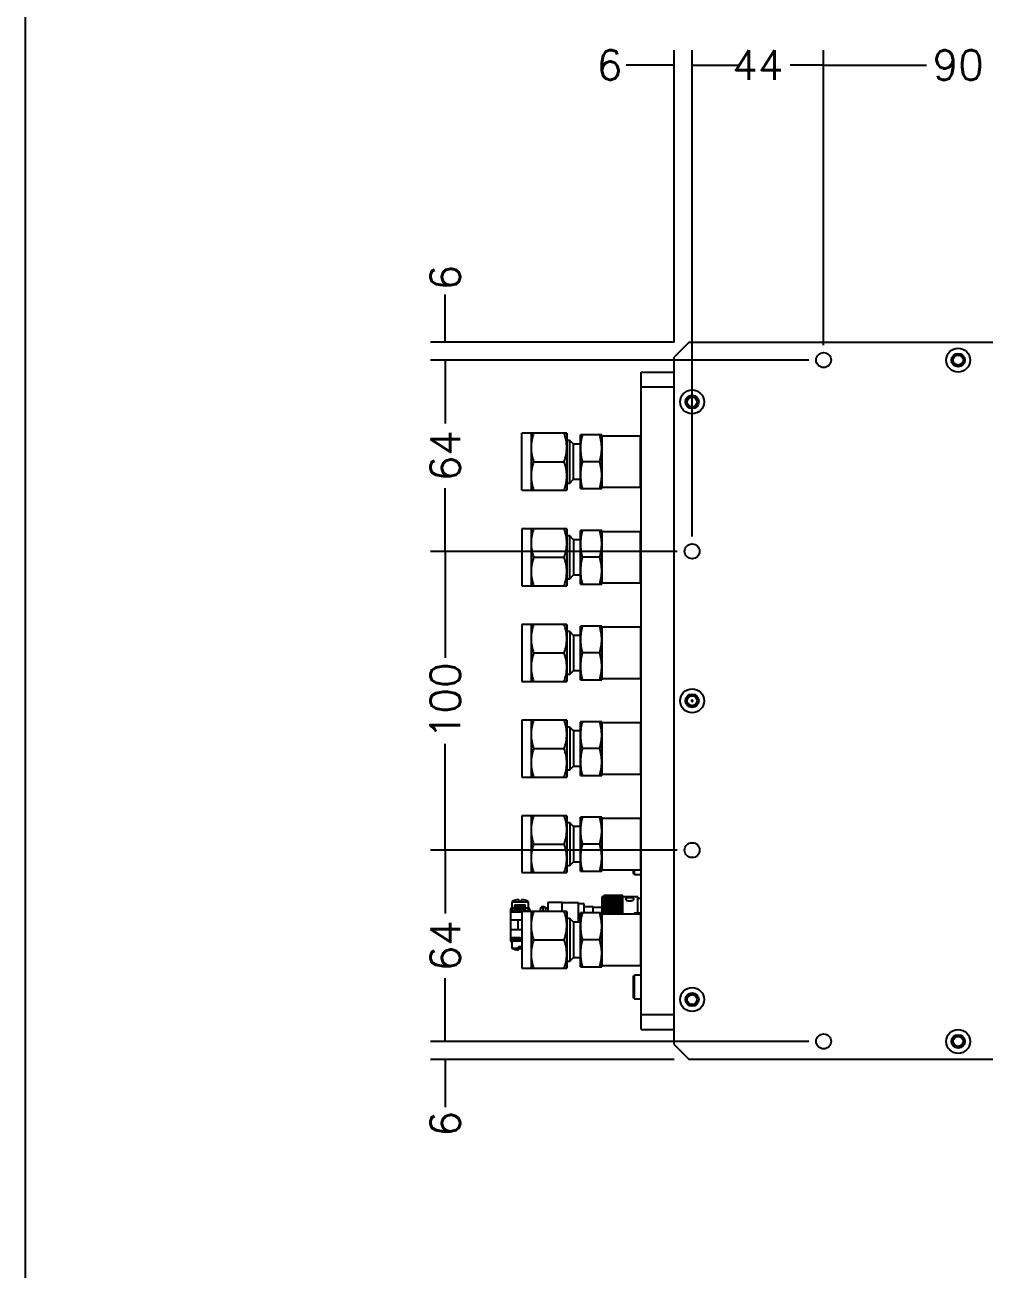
# Model space of a CAD drawing. Header units: millimetres. Extents: x -4251 to 2609, y -1673 to 4048.
# Drawn here: x -4232 to -3911, y 2567.7 to 2987 of the extents above; entities that cross this region are included whole.
import ezdxf

# ---------------------------------------------------------------- set-up
doc = ezdxf.new("R2010")
doc.units = ezdxf.units.MM
for name, color, linetype in [('16060-01-A', 7, 'Continuous'), ('Default', 7, 'Continuous'), ('NW25-BC', 7, 'Continuous'), ('SS-10M0-1-6W', 7, 'Continuous'), ('TP1904-POOM-5300', 7, 'Continuous')]:
    doc.layers.add(name, color=color, linetype=linetype)
doc.styles.add('SEACAD_romans_shx', font='SIMPLEX.SHX')

# ---------------------------------------------------------------- blocks, each defined once
blk = doc.blocks.new('_SE_FILLED')
at = {"color": 0}
blk.add_line((0, 0), (-1, 0), dxfattribs=at)
blk.add_solid([(0, 0), (-1, -0.1665), (-1, 0.1665), (0, 0)], dxfattribs=at)

msp = doc.modelspace()

# ---------------------------------------------------------------- linework, layer by layer
msp.add_line((-4232.0177, 3985.6339, 0), (-4232.0177, 2567.72, 0))
at = {"layer": '16060-01-A', "color": 7, "linetype": 'Continuous'}
for p, q in [((-4069.1758, 2693.6224, 0), (-4063.6386, 2693.6224, 0)), ((-4069.1758, 2693.6224, 0), (-4069.1758, 2691.462, 0)), ((-4064.6927, 2692.4794, 0), (-4068.3122, 2692.4794, 0)), ((-4068.3122, 2692.4794, 0), (-4068.3122, 2692.3681, 0)), ((-4068.3122, 2692.3694, 0), (-4068.1852, 2692.2961, 0)), ((-4068.1852, 2692.2961, 0), (-4068.3122, 2692.2228, 0)), ((-4068.3122, 2692.2241, 0), (-4068.3122, 2692.0015, 0)), ((-4068.3122, 2692.0028, 0), (-4068.1852, 2691.9295, 0)), ((-4068.1852, 2691.9295, 0), (-4068.3122, 2691.8562, 0)), ((-4068.3122, 2691.8575, 0), (-4068.3122, 2691.6349, 0)), ((-4065.0102, 2692.2961, 0), (-4068.1852, 2692.2961, 0)), ((-4068.1852, 2691.9295, 0), (-4065.0102, 2691.9295, 0)), ((-4066.9787, 2694.3542, 0), (-4066.9787, 2693.7437, 0)), ((-4064.6927, 2692.1128, 0), (-4066.7967, 2692.1128, 0)), ((-4065.8357, 2693.7437, 0), (-4065.8357, 2694.3542, 0)), ((-4065.0102, 2692.2961, 0), (-4064.6927, 2692.4794, 0)), ((-4064.6927, 2692.1128, 0), (-4065.0102, 2692.2961, 0)), ((-4065.0102, 2691.9295, 0), (-4064.6927, 2692.1128, 0)), ((-4064.6927, 2691.7462, 0), (-4065.0102, 2691.9295, 0)), ((-4063.6386, 2691.462, 0), (-4063.6386, 2693.6224, 0)), ((-4058.8507, 2691.9333, 0), (-4058.8507, 2690.4004, 0)), ((-4058.765, 2691.9333, 0), (-4058.8507, 2691.9333, 0)), ((-4058.765, 2690.4004, 0), (-4058.765, 2691.9333, 0)), ((-4057.1997, 2693.3303, 0), (-4057.1997, 2690.4004, 0)), ((-4052.3737, 2693.3303, 0), (-4057.1997, 2693.3303, 0)), ((-4052.3737, 2690.4004, 0), (-4052.3737, 2693.3303, 0)), ((-4046.9127, 2693.2033, 0), (-4052.3737, 2693.2033, 0)), ((-4046.9127, 2686.7593, 0), (-4046.9127, 2693.2033, 0)), ((-4045.0077, 2692.9493, 0), (-4046.9127, 2692.9493, 0)), ((-4045.0077, 2689.8754, 0), (-4045.0077, 2692.9493, 0)), ((-4041.9597, 2691.9079, 0), (-4045.0077, 2691.9079, 0)), ((-4041.9597, 2689.8754, 0), (-4041.9597, 2691.9079, 0)), ((-4039.1657, 2695.2988, 0), (-4039.1657, 2689.898, 0)), ((-4038.4037, 2695.2988, 0), (-4039.1657, 2695.2988, 0)), ((-4038.4037, 2695.6978, 0), (-4038.4037, 2695.707, 0)), ((-4032.0537, 2695.707, 0), (-4038.4037, 2695.707, 0)), ((-4038.4037, 2695.6784, 0), (-4038.4037, 2695.6973, 0)), ((-4038.4037, 2695.6973, 0), (-4032.0537, 2695.6973, 0)), ((-4038.4037, 2695.6493, 0), (-4038.4037, 2695.6779, 0)), ((-4038.4037, 2695.6779, 0), (-4032.0537, 2695.6779, 0)), ((-4038.4037, 2695.6106, 0), (-4038.4037, 2695.6488, 0)), ((-4038.4037, 2695.6488, 0), (-4032.0537, 2695.6488, 0)), ((-4038.4037, 2695.5623, 0), (-4038.4037, 2695.6101, 0)), ((-4038.4037, 2695.6101, 0), (-4032.0537, 2695.6101, 0)), ((-4038.4037, 2695.5044, 0), (-4038.4037, 2695.5618, 0)), ((-4038.4037, 2695.5618, 0), (-4032.0537, 2695.5618, 0)), ((-4038.4037, 2695.437, 0), (-4038.4037, 2695.5039, 0)), ((-4038.4037, 2695.5039, 0), (-4032.0537, 2695.5039, 0)), ((-4038.4037, 2695.3602, 0), (-4038.4037, 2695.4365, 0)), ((-4038.4037, 2695.4365, 0), (-4032.0537, 2695.4365, 0)), ((-4038.4037, 2695.274, 0), (-4038.4037, 2695.3597, 0)), ((-4038.4037, 2695.3597, 0), (-4032.0537, 2695.3597, 0)), ((-4038.4037, 2695.1786, 0), (-4038.4037, 2695.2735, 0)), ((-4038.4037, 2695.2735, 0), (-4032.0537, 2695.2735, 0)), ((-4038.4037, 2695.074, 0), (-4038.4037, 2695.1781, 0)), ((-4038.4037, 2695.1781, 0), (-4032.0537, 2695.1781, 0)), ((-4038.4037, 2694.9602, 0), (-4038.4037, 2695.0735, 0)), ((-4038.4037, 2695.0735, 0), (-4032.0537, 2695.0735, 0)), ((-4038.4037, 2694.8376, 0), (-4038.4037, 2694.9597, 0)), ((-4038.4037, 2694.9597, 0), (-4032.0537, 2694.9597, 0)), ((-4038.4037, 2694.7061, 0), (-4038.4037, 2694.8371, 0)), ((-4038.4037, 2694.8371, 0), (-4032.0537, 2694.8371, 0)), ((-4038.4037, 2694.5658, 0), (-4038.4037, 2694.7056, 0)), ((-4038.4037, 2694.7056, 0), (-4032.0537, 2694.7056, 0)), ((-4038.4037, 2694.417, 0), (-4038.4037, 2694.5653, 0)), ((-4038.4037, 2694.5653, 0), (-4032.0537, 2694.5653, 0)), ((-4038.4037, 2694.2598, 0), (-4038.4037, 2694.4165, 0)), ((-4038.4037, 2694.4165, 0), (-4032.0537, 2694.4165, 0)), ((-4038.4037, 2694.0943, 0), (-4038.4037, 2694.2593, 0)), ((-4038.4037, 2694.2593, 0), (-4032.0537, 2694.2593, 0)), ((-4038.4037, 2693.9206, 0), (-4038.4037, 2694.0938, 0)), ((-4038.4037, 2694.0938, 0), (-4032.0537, 2694.0938, 0)), ((-4038.4037, 2693.7391, 0), (-4038.4037, 2693.9201, 0)), ((-4038.4037, 2693.9201, 0), (-4032.0537, 2693.9201, 0)), ((-4038.4037, 2693.5497, 0), (-4038.4037, 2693.7386, 0)), ((-4038.4037, 2693.7386, 0), (-4032.0537, 2693.7386, 0)), ((-4038.4037, 2693.3528, 0), (-4038.4037, 2693.5492, 0)), ((-4038.4037, 2693.5492, 0), (-4032.0537, 2693.5492, 0)), ((-4038.4037, 2689.4479, 0), (-4038.4037, 2693.3523, 0)), ((-4038.4037, 2693.3523, 0), (-4032.0537, 2693.3523, 0)), ((-4038.4037, 2693.153, 0), (-4032.0537, 2693.153, 0)), ((-4038.4037, 2693.1481, 0), (-4032.0537, 2693.1481, 0)), ((-4038.4037, 2692.9479, 0), (-4032.0537, 2692.9479, 0)), ((-4038.4037, 2692.9366, 0), (-4032.0537, 2692.9366, 0)), ((-4038.4037, 2692.7358, 0), (-4032.0537, 2692.7358, 0)), ((-4038.4037, 2692.7182, 0), (-4032.0537, 2692.7182, 0)), ((-4038.4037, 2692.5169, 0), (-4032.0537, 2692.5169, 0)), ((-4038.4037, 2692.493, 0), (-4032.0537, 2692.493, 0)), ((-4038.4037, 2692.2915, 0), (-4032.0537, 2692.2915, 0)), ((-4038.4037, 2692.2613, 0), (-4032.0537, 2692.2613, 0)), ((-4038.4037, 2692.0597, 0), (-4032.0537, 2692.0597, 0)), ((-4038.4037, 2692.0233, 0), (-4032.0537, 2692.0233, 0)), ((-4038.4037, 2691.8218, 0), (-4032.0537, 2691.8218, 0)), ((-4038.4037, 2691.7792, 0), (-4032.0537, 2691.7792, 0)), ((-4032.0537, 2695.6978, 0), (-4032.0537, 2695.707, 0)), ((-4032.0537, 2695.6784, 0), (-4032.0537, 2695.6973, 0)), ((-4032.0537, 2695.6493, 0), (-4032.0537, 2695.6779, 0)), ((-4032.0537, 2695.6106, 0), (-4032.0537, 2695.6488, 0)), ((-4032.0537, 2695.5623, 0), (-4032.0537, 2695.6101, 0)), ((-4032.0537, 2695.5044, 0), (-4032.0537, 2695.5618, 0)), ((-4032.0537, 2695.437, 0), (-4032.0537, 2695.5039, 0)), ((-4032.0537, 2695.3602, 0), (-4032.0537, 2695.4365, 0)), ((-4032.0537, 2695.274, 0), (-4032.0537, 2695.3597, 0)), ((-4032.0537, 2695.1786, 0), (-4032.0537, 2695.2735, 0)), ((-4027.1007, 2695.2353, 0), (-4032.0537, 2695.2353, 0)), ((-4032.0537, 2695.074, 0), (-4032.0537, 2695.1781, 0)), ((-4032.0537, 2694.9602, 0), (-4032.0537, 2695.0735, 0)), ((-4032.0537, 2694.8376, 0), (-4032.0537, 2694.9597, 0)), ((-4032.0537, 2694.7061, 0), (-4032.0537, 2694.8371, 0)), ((-4032.0537, 2694.5658, 0), (-4032.0537, 2694.7056, 0)), ((-4032.0537, 2694.417, 0), (-4032.0537, 2694.5653, 0)), ((-4032.0537, 2694.2598, 0), (-4032.0537, 2694.4165, 0)), ((-4032.0537, 2694.0943, 0), (-4032.0537, 2694.2593, 0)), ((-4032.0537, 2693.9206, 0), (-4032.0537, 2694.0938, 0)), ((-4032.0537, 2693.7391, 0), (-4032.0537, 2693.9201, 0)), ((-4032.0537, 2693.5497, 0), (-4032.0537, 2693.7386, 0)), ((-4032.0537, 2693.3528, 0), (-4032.0537, 2693.5492, 0)), ((-4032.0537, 2689.4479, 0), (-4032.0537, 2693.3523, 0)), ((-4027.1007, 2689.8378, 0), (-4027.1007, 2695.2353, 0)), ((-4025.9181, 2694.7273, 0), (-4027.1007, 2694.7273, 0)), ((-4069.6457, 2690.9554, 0), (-4069.6457, 2690.1934, 0)), ((-4069.6457, 2690.1934, 0), (-4065.8181, 2690.1934, 0)), ((-4069.6457, 2690.1934, 0), (-4069.6457, 2687.7104, 0)), ((-4069.1377, 2691.4634, 0), (-4069.1377, 2690.7014, 0)), ((-4068.3122, 2691.4634, 0), (-4069.1377, 2691.4634, 0)), ((-4069.1377, 2690.7014, 0), (-4063.6767, 2690.7014, 0)), ((-4068.3122, 2691.6362, 0), (-4068.1852, 2691.5629, 0)), ((-4068.1852, 2691.5629, 0), (-4068.3122, 2691.4896, 0)), ((-4068.3122, 2691.4909, 0), (-4068.3122, 2691.2682, 0)), ((-4068.3122, 2691.2696, 0), (-4068.1852, 2691.1963, 0)), ((-4068.1852, 2691.1963, 0), (-4068.3122, 2691.1229, 0)), ((-4068.3122, 2691.1243, 0), (-4068.3122, 2690.9016, 0)), ((-4068.3122, 2690.903, 0), (-4068.1852, 2690.8296, 0)), ((-4068.1852, 2690.8296, 0), (-4068.3122, 2690.7784, 0)), ((-4068.3122, 2690.7793, 0), (-4068.3122, 2690.7014, 0)), ((-4068.1852, 2691.5629, 0), (-4065.0102, 2691.5629, 0)), ((-4068.1852, 2691.1963, 0), (-4065.0102, 2691.1963, 0)), ((-4068.1852, 2690.8296, 0), (-4065.0102, 2690.8296, 0)), ((-4066.7967, 2691.7462, 0), (-4064.6927, 2691.7462, 0)), ((-4066.7967, 2691.3796, 0), (-4064.6927, 2691.3796, 0)), ((-4066.7967, 2691.013, 0), (-4064.6927, 2691.013, 0)), ((-4065.0102, 2691.5629, 0), (-4064.6927, 2691.7462, 0)), ((-4064.6927, 2691.3796, 0), (-4065.0102, 2691.5629, 0)), ((-4065.0102, 2691.1963, 0), (-4064.6927, 2691.3796, 0)), ((-4064.6927, 2691.013, 0), (-4065.0102, 2691.1963, 0)), ((-4065.0102, 2690.8296, 0), (-4064.6927, 2691.013, 0)), ((-4064.6927, 2690.7014, 0), (-4065.0102, 2690.8296, 0)), ((-4063.6767, 2691.4634, 0), (-4064.838, 2691.4634, 0)), ((-4063.6767, 2690.7014, 0), (-4063.6767, 2691.4634, 0)), ((-4063.1687, 2690.9554, 0), (-4063.1687, 2690.4004, 0)), ((-4059.7397, 2691.0443, 0), (-4059.7397, 2690.4004, 0)), ((-4057.9617, 2691.4253, 0), (-4057.9617, 2690.4004, 0)), ((-4057.1997, 2691.4253, 0), (-4057.9617, 2691.4253, 0)), ((-4039.1657, 2691.6793, 0), (-4041.9597, 2691.6793, 0)), ((-4038.4037, 2691.5781, 0), (-4032.0537, 2691.5781, 0)), ((-4038.4037, 2691.5293, 0), (-4032.0537, 2691.5293, 0)), ((-4038.4037, 2691.3288, 0), (-4032.0537, 2691.3288, 0)), ((-4038.4037, 2691.2739, 0), (-4032.0537, 2691.2739, 0)), ((-4038.4037, 2691.074, 0), (-4032.0537, 2691.074, 0)), ((-4038.4037, 2691.0131, 0), (-4032.0537, 2691.0131, 0)), ((-4038.4037, 2690.8141, 0), (-4032.0537, 2690.8141, 0)), ((-4038.4037, 2690.7472, 0), (-4032.0537, 2690.7472, 0)), ((-4038.4037, 2690.5494, 0), (-4032.0537, 2690.5494, 0)), ((-4038.4037, 2690.4765, 0), (-4032.0537, 2690.4765, 0)), ((-4038.4037, 2690.28, 0), (-4032.0537, 2690.28, 0)), ((-4038.4037, 2690.2013, 0), (-4032.0537, 2690.2013, 0)), ((-4038.4037, 2690.0063, 0), (-4032.0537, 2690.0063, 0)), ((-4038.4037, 2689.9218, 0), (-4032.0537, 2689.9218, 0)), ((-4038.4037, 2689.7286, 0), (-4032.0537, 2689.7286, 0)), ((-4038.4037, 2689.6383, 0), (-4032.0537, 2689.6383, 0)), ((-4069.6457, 2687.501, 0), (-4069.6457, 2687.5264, 0)), ((-4069.6457, 2687.5264, 0), (-4065.8181, 2687.5264, 0)), ((-4069.6457, 2687.501, 0), (-4069.6457, 2684.2498, 0)), ((-4069.6203, 2687.501, 0), (-4069.6457, 2687.501, 0)), ((-4069.6457, 2684.2244, 0), (-4069.6457, 2684.2498, 0)), ((-4069.6203, 2684.2498, 0), (-4069.6457, 2684.2498, 0)), ((-4069.6457, 2684.199, 0), (-4069.6457, 2681.5574, 0)), ((-4069.6457, 2684.199, 0), (-4069.6203, 2684.199, 0)), ((-4069.6203, 2687.5518, 0), (-4069.6203, 2687.5264, 0)), ((-4069.6203, 2687.5264, 0), (-4069.6203, 2687.501, 0)), ((-4069.6203, 2684.2498, 0), (-4069.6203, 2684.199, 0)), ((-4065.8181, 2684.2244, 0), (-4069.6203, 2684.2244, 0)), ((-4067.1264, 2684.2244, 0), (-4067.1264, 2687.5264, 0)), ((-4069.6457, 2681.5574, 0), (-4069.6457, 2680.7954, 0)), ((-4066.4072, 2681.5574, 0), (-4069.6457, 2681.5574, 0)), ((-4065.8181, 2680.4144, 0), (-4069.1758, 2680.4144, 0)), ((-4069.1758, 2680.4144, 0), (-4069.1758, 2678.1284, 0)), ((-4066.4072, 2681.0494, 0), (-4069.1377, 2681.0494, 0)), ((-4069.1377, 2680.4144, 0), (-4069.1377, 2681.0494, 0)), ((-4068.9853, 2681.0494, 0), (-4068.9853, 2680.4144, 0)), ((-4066.4072, 2681.5574, 0), (-4065.8181, 2681.5574, 0)), ((-4065.8181, 2681.0494, 0), (-4066.4072, 2681.0494, 0)), ((-4069.1758, 2678.1284, 0), (-4066.9787, 2678.1284, 0)), ((-4066.9787, 2678.1284, 0), (-4066.9787, 2678.5094, 0)), ((-4065.8357, 2678.5094, 0), (-4066.9787, 2678.5094, 0)), ((-4066.9787, 2677.3967, 0), (-4066.9787, 2678.1284, 0)), ((-4065.8357, 2678.5094, 0), (-4065.8357, 2678.1284, 0)), ((-4065.8357, 2678.1284, 0), (-4065.8357, 2677.3967, 0))]:
    msp.add_line(p, q, dxfattribs=at)
for centre, radius, start, end in [((-4066.4072, 2688.9738, 0), 5.4106, 96.063208, 120.776936), ((-4066.4072, 2688.9738, 0), 4.804, 83.167767, 96.832233), ((-4066.4072, 2688.9738, 0), 5.4106, 59.223064, 83.936792), ((-4058.8507, 2691.0443, 0), 0.889, 89.999998, 180), ((-4058.765, 2691.0443, 0), 0.889, 25.376932, 89.999998), ((-4069.1377, 2690.9554, 0), 0.508, 89.999974, 179.999999), ((-4069.1377, 2690.1934, 0), 0.508, 90.000001, 180.000003), ((-4069.1381, 2687.7104, 0), 0.5076, 179.992914, 198.201958), ((-4063.6767, 2690.9554, 0), 0.508, 0.000001, 90.000026), ((-4063.6767, 2690.1934, 0), 0.508, 24.04665, 89.999999), ((-4069.1377, 2681.5574, 0), 0.508, 180.000001, 270), ((-4069.1377, 2680.7954, 0), 0.508, 180.000001, 265.698799), ((-4066.4072, 2682.777, 0), 5.4106, 239.223064, 263.936792), ((-4066.4072, 2682.777, 0), 4.804, 263.167767, 276.832233)]:
    msp.add_arc(centre, radius, start, end, dxfattribs=at)
for points, knots in [([(-4068.3119, 2692.0027, 0), (-4068.3182, 2692.0066, 0), (-4068.1764, 2692.02, 0), (-4067.6432, 2692.0597, 0), (-4067.241, 2692.0863, 0), (-4066.7967, 2692.1128, 0)], [0.512999356, 0.512999356, 0.512999356, 0.512999356, 0.75, 0.75, 1, 1, 1, 1]), ([(-4066.7967, 2691.7462, 0), (-4067.241, 2691.7727, 0), (-4067.6403, 2691.7991, 0), (-4068.1777, 2691.8391, 0), (-4068.3182, 2691.8524, 0), (-4068.312, 2691.8563, 0)], [0, 0, 0, 0, 0.25, 0.25, 0.486997826, 0.486997826, 0.486997826, 0.486997826]), ([(-4066.7967, 2692.1128, 0), (-4067.241, 2692.1393, 0), (-4067.6403, 2692.1657, 0), (-4068.1715, 2692.2052, 0), (-4068.3115, 2692.2184, 0), (-4068.3122, 2692.2226, 0)], [0, 0, 0, 0, 0.25, 0.25, 0.48140485, 0.48140485, 0.48140485, 0.48140485]), ([(-4068.3121, 2692.3696, 0), (-4068.3116, 2692.3738, 0), (-4068.1704, 2692.3871, 0), (-4067.6432, 2692.4263, 0), (-4067.241, 2692.4529, 0), (-4066.7967, 2692.4794, 0)], [0.518447195, 0.518447195, 0.518447195, 0.518447195, 0.75, 0.75, 1, 1, 1, 1]), ([(-4029.7677, 2694.9799, 0), (-4029.6123, 2694.9799, 0), (-4029.4548, 2694.9737, 0), (-4029.3082, 2694.9613, 0), (-4029.1617, 2694.949, 0), (-4029.0221, 2694.93, 0), (-4028.9006, 2694.9045, 0), (-4028.7783, 2694.8788, 0), (-4028.671, 2694.8457, 0), (-4028.5875, 2694.806, 0), (-4028.5036, 2694.7663, 0), (-4028.4414, 2694.7187, 0), (-4028.4062, 2694.6661, 0), (-4028.3713, 2694.6139, 0), (-4028.3621, 2694.5552, 0), (-4028.3793, 2694.4948, 0), (-4028.3964, 2694.4348, 0), (-4028.44, 2694.3715, 0), (-4028.5064, 2694.3109, 0), (-4028.573, 2694.2501, 0), (-4028.6645, 2694.1905, 0), (-4028.7733, 2694.1384, 0), (-4028.8832, 2694.0858, 0), (-4029.0138, 2694.0396, 0), (-4029.1545, 2694.0052, 0), (-4029.2952, 2693.9708, 0), (-4029.4501, 2693.9474, 0), (-4029.6059, 2693.9381, 0), (-4029.6596, 2693.9349, 0), (-4029.7137, 2693.9332, 0), (-4029.7677, 2693.9332, 0), (-4029.9231, 2693.9332, 0), (-4030.0806, 2693.9471, 0), (-4030.2272, 2693.9729, 0), (-4030.3738, 2693.9988, 0), (-4030.5134, 2694.0373, 0), (-4030.6349, 2694.0838, 0), (-4030.7572, 2694.1307, 0), (-4030.8645, 2694.1869, 0), (-4030.948, 2694.2461, 0), (-4031.0319, 2694.3055, 0), (-4031.0941, 2694.3696, 0), (-4031.1293, 2694.4317, 0), (-4031.1642, 2694.4934, 0), (-4031.1734, 2694.5547, 0), (-4031.1562, 2694.6104, 0), (-4031.1391, 2694.6657, 0), (-4031.0955, 2694.7169, 0), (-4031.0291, 2694.7608, 0), (-4030.9624, 2694.805, 0), (-4030.871, 2694.843, 0), (-4030.7622, 2694.8735, 0), (-4030.6523, 2694.9043, 0), (-4030.5217, 2694.9285, 0), (-4030.381, 2694.9456, 0), (-4030.2402, 2694.9627, 0), (-4030.0854, 2694.9734, 0), (-4029.9295, 2694.9777, 0), (-4029.8759, 2694.9792, 0), (-4029.8218, 2694.9799, 0), (-4029.7677, 2694.9799, 0)], [0, 0, 0, 0, 0.05330276, 0.05330276, 0.05330276, 0.10658011, 0.10658011, 0.10658011, 0.16023799, 0.16023799, 0.16023799, 0.21416205, 0.21416205, 0.21416205, 0.26767902, 0.26767902, 0.26767902, 0.32075774, 0.32075774, 0.32075774, 0.37403553, 0.37403553, 0.37403553, 0.42784496, 0.42784496, 0.42784496, 0.48170154, 0.48170154, 0.48170154, 0.49999978, 0.49999978, 0.49999978, 0.55330259, 0.55330259, 0.55330259, 0.60657998, 0.60657998, 0.60657998, 0.66023791, 0.66023791, 0.66023791, 0.71416202, 0.71416202, 0.71416202, 0.76767903, 0.76767903, 0.76767903, 0.8207578, 0.8207578, 0.8207578, 0.87403564, 0.87403564, 0.87403564, 0.92784511, 0.92784511, 0.92784511, 0.98170174, 0.98170174, 0.98170174, 1, 1, 1, 1]), ([(-4068.3119, 2691.6361, 0), (-4068.3182, 2691.64, 0), (-4068.1764, 2691.6534, 0), (-4067.6432, 2691.6931, 0), (-4067.241, 2691.7197, 0), (-4066.7967, 2691.7462, 0)], [0.512999356, 0.512999356, 0.512999356, 0.512999356, 0.75, 0.75, 1, 1, 1, 1]), ([(-4068.3119, 2691.2695, 0), (-4068.3182, 2691.2733, 0), (-4068.1764, 2691.2868, 0), (-4067.6432, 2691.3265, 0), (-4067.241, 2691.3531, 0), (-4066.7967, 2691.3796, 0)], [0.512999356, 0.512999356, 0.512999356, 0.512999356, 0.75, 0.75, 1, 1, 1, 1]), ([(-4066.7967, 2691.013, 0), (-4067.241, 2691.0394, 0), (-4067.6403, 2691.0659, 0), (-4068.1777, 2691.1058, 0), (-4068.3182, 2691.1192, 0), (-4068.312, 2691.1231, 0)], [0, 0, 0, 0, 0.25, 0.25, 0.486997827, 0.486997827, 0.486997827, 0.486997827]), ([(-4066.7967, 2691.3796, 0), (-4067.241, 2691.4061, 0), (-4067.6403, 2691.4325, 0), (-4068.1715, 2691.472, 0), (-4068.3115, 2691.4852, 0), (-4068.3122, 2691.4894, 0)], [0, 0, 0, 0, 0.25, 0.25, 0.48140485, 0.48140485, 0.48140485, 0.48140485]), ([(-4068.3121, 2690.9031, 0), (-4068.3116, 2690.9073, 0), (-4068.1704, 2690.9206, 0), (-4067.6432, 2690.9598, 0), (-4067.241, 2690.9865, 0), (-4066.7967, 2691.013, 0)], [0.518447195, 0.518447195, 0.518447195, 0.518447195, 0.75, 0.75, 1, 1, 1, 1])]:
    msp.add_open_spline(points, degree=3, knots=knots, dxfattribs=at)
at = {"layer": 'Default', "color": 1, "linetype": 'Continuous'}
for p, q in [((-4014.9181, 2880.8754, 0), (-4014.9181, 2978.6251, 0)), ((-4008.9181, 2815.8754, 0), (-4008.9181, 2978.6252, 0)), ((-3964.9181, 2879.8754, 0), (-3964.9181, 2978.6252, 0)), ((-4022.9181, 2973.6251, 0), (-4030.9181, 2973.6251, 0)), ((-4000.9181, 2973.6252, 0), (-3997.7515, 2973.6252, 0)), ((-4000.9181, 2973.6251, 0), (-3992.9181, 2973.6251, 0)), ((-3972.9181, 2973.6252, 0), (-3976.0848, 2973.6252, 0)), ((-3956.9181, 2973.6252, 0), (-3930.5134, 2973.6252, 0)), ((-4091.4704, 2888.8754, 0), (-4091.4704, 2896.8754, 0)), ((-4014.9181, 2880.8754, 0), (-4096.4704, 2880.8754, 0)), ((-3969.9181, 2874.8754, 0), (-4096.4704, 2874.8754, 0)), ((-4091.4704, 2866.8754, 0), (-4091.4704, 2858.8754, 0)), ((-4091.4704, 2866.8754, 0), (-4091.4704, 2853.7088, 0)), ((-4091.4704, 2818.8754, 0), (-4091.4704, 2832.0421, 0)), ((-4013.9181, 2810.8754, 0), (-4096.4704, 2810.8754, 0)), ((-4091.4704, 2802.8754, 0), (-4091.4704, 2775.2802, 0)), ((-4091.4704, 2718.8754, 0), (-4091.4704, 2746.4707, 0)), ((-4013.9181, 2710.8754, 0), (-4096.4704, 2710.8754, 0)), ((-4091.4704, 2702.8754, 0), (-4091.4704, 2689.7088, 0)), ((-4091.4704, 2654.8754, 0), (-4091.4704, 2668.0421, 0)), ((-4091.4704, 2654.8754, 0), (-4091.4704, 2662.8754, 0)), ((-3969.9181, 2646.8754, 0), (-4096.4704, 2646.8754, 0)), ((-4014.9181, 2640.8754, 0), (-4096.4704, 2640.8754, 0)), ((-4091.4704, 2632.8754, 0), (-4091.4704, 2624.8754, 0))]:
    msp.add_line(p, q, dxfattribs=at)
at = {"layer": 'NW25-BC', "color": 7, "linetype": 'Continuous'}
for p, q in [((-4028.4723, 2702.9542, 0), (-4028.4723, 2704.3029, 0)), ((-4028.4723, 2702.9542, 0), (-4028.2183, 2702.7002, 0)), ((-4028.2183, 2702.7002, 0), (-4028.2183, 2704.3029, 0)), ((-4028.2183, 2702.7002, 0), (-4025.9181, 2702.7002, 0)), ((-4028.2183, 2689.8378, 0), (-4028.4723, 2689.5838, 0)), ((-4028.4723, 2689.4479, 0), (-4028.4723, 2689.5838, 0)), ((-4028.2183, 2689.4479, 0), (-4028.2183, 2689.8378, 0)), ((-4025.9181, 2689.8378, 0), (-4028.2183, 2689.8378, 0)), ((-4028.2183, 2669.0506, 0), (-4028.4723, 2668.7966, 0)), ((-4028.4723, 2661.3798, 0), (-4028.4723, 2668.7966, 0)), ((-4028.2183, 2661.1258, 0), (-4028.2183, 2669.0506, 0)), ((-4025.9181, 2669.0506, 0), (-4028.2183, 2669.0506, 0)), ((-4028.4723, 2661.3798, 0), (-4028.2183, 2661.1258, 0)), ((-4028.2183, 2661.1258, 0), (-4025.9181, 2661.1258, 0))]:
    msp.add_line(p, q, dxfattribs=at)
at = {"layer": 'SS-10M0-1-6W', "color": 7, "linetype": 'Continuous'}
for p, q in [((-4065.8181, 2831.3504, 0), (-4065.8181, 2850.4004, 0)), ((-4050.8321, 2850.4004, 0), (-4065.8181, 2850.4004, 0)), ((-4062.7701, 2850.4004, 0), (-4062.7701, 2831.3504, 0)), ((-4050.8321, 2850.4004, 0), (-4050.8321, 2831.3504, 0)), ((-4049.806, 2848.0192, 0), (-4050.8321, 2848.0192, 0)), ((-4049.806, 2833.7317, 0), (-4049.806, 2848.0192, 0)), ((-4048.5461, 2846.7593, 0), (-4049.806, 2848.0192, 0)), ((-4039.1421, 2849.8754, 0), (-4046.2601, 2849.8754, 0)), ((-4046.2601, 2831.8754, 0), (-4046.2601, 2849.8754, 0)), ((-4039.1421, 2849.8754, 0), (-4039.1421, 2831.8754, 0)), ((-4026.1363, 2849.4479, 0), (-4039.1421, 2849.4479, 0)), ((-4026.1363, 2832.3029, 0), (-4026.1363, 2849.4479, 0)), ((-4025.9181, 2849.1637, 0), (-4026.1363, 2849.4479, 0)), ((-4048.5461, 2834.9915, 0), (-4048.5461, 2846.7593, 0)), ((-4046.2601, 2846.7593, 0), (-4048.5461, 2846.7593, 0)), ((-4061.9194, 2840.8754, 0), (-4051.6829, 2840.8754, 0)), ((-4039.7914, 2840.8754, 0), (-4045.6109, 2840.8754, 0)), ((-4049.806, 2833.7317, 0), (-4048.5461, 2834.9915, 0)), ((-4048.5461, 2834.9915, 0), (-4046.2601, 2834.9915, 0)), ((-4065.8181, 2831.3504, 0), (-4050.8321, 2831.3504, 0)), ((-4050.8321, 2833.7317, 0), (-4049.806, 2833.7317, 0)), ((-4046.2601, 2831.8754, 0), (-4039.1421, 2831.8754, 0)), ((-4039.1421, 2832.3029, 0), (-4026.1363, 2832.3029, 0)), ((-4026.1363, 2832.3029, 0), (-4025.9181, 2832.5872, 0)), ((-4065.8181, 2818.4004, 0), (-4065.8181, 2799.3504, 0)), ((-4050.8321, 2818.4004, 0), (-4065.8181, 2818.4004, 0)), ((-4062.7701, 2818.4004, 0), (-4062.7701, 2799.3504, 0)), ((-4050.8321, 2818.4004, 0), (-4050.8321, 2799.3504, 0)), ((-4039.1421, 2817.8754, 0), (-4046.2601, 2817.8754, 0)), ((-4046.2601, 2799.8754, 0), (-4046.2601, 2817.8754, 0)), ((-4039.1421, 2817.8754, 0), (-4039.1421, 2799.8754, 0)), ((-4049.806, 2816.0192, 0), (-4050.8321, 2816.0192, 0)), ((-4049.806, 2801.7317, 0), (-4049.806, 2816.0192, 0)), ((-4048.5461, 2814.7593, 0), (-4049.806, 2816.0192, 0)), ((-4048.5461, 2814.7593, 0), (-4048.5461, 2802.9915, 0)), ((-4046.2601, 2814.7593, 0), (-4048.5461, 2814.7593, 0)), ((-4026.1363, 2817.4479, 0), (-4039.1421, 2817.4479, 0)), ((-4026.1363, 2800.3029, 0), (-4026.1363, 2817.4479, 0)), ((-4025.9181, 2817.1637, 0), (-4026.1363, 2817.4479, 0)), ((-4061.9194, 2808.8754, 0), (-4051.6829, 2808.8754, 0)), ((-4039.7914, 2808.8754, 0), (-4045.6109, 2808.8754, 0)), ((-4050.8321, 2801.7317, 0), (-4049.806, 2801.7317, 0)), ((-4049.806, 2801.7317, 0), (-4048.5461, 2802.9915, 0)), ((-4048.5461, 2802.9915, 0), (-4046.2601, 2802.9915, 0)), ((-4065.8181, 2799.3504, 0), (-4050.8321, 2799.3504, 0)), ((-4046.2601, 2799.8754, 0), (-4039.1421, 2799.8754, 0)), ((-4039.1421, 2800.3029, 0), (-4026.1363, 2800.3029, 0)), ((-4026.1363, 2800.3029, 0), (-4025.9181, 2800.5872, 0)), ((-4065.8181, 2786.4004, 0), (-4065.8181, 2767.3504, 0)), ((-4050.8321, 2786.4004, 0), (-4065.8181, 2786.4004, 0)), ((-4062.7701, 2786.4004, 0), (-4062.7701, 2767.3504, 0)), ((-4050.8321, 2786.4004, 0), (-4050.8321, 2767.3504, 0)), ((-4049.806, 2784.0192, 0), (-4050.8321, 2784.0192, 0)), ((-4049.806, 2784.0192, 0), (-4049.806, 2769.7317, 0)), ((-4048.5461, 2782.7593, 0), (-4049.806, 2784.0192, 0)), ((-4039.1421, 2785.8754, 0), (-4046.2601, 2785.8754, 0)), ((-4046.2601, 2767.8754, 0), (-4046.2601, 2785.8754, 0)), ((-4039.1421, 2785.8754, 0), (-4039.1421, 2767.8754, 0)), ((-4026.1363, 2785.4479, 0), (-4039.1421, 2785.4479, 0)), ((-4026.1363, 2785.4479, 0), (-4026.1363, 2768.3029, 0)), ((-4025.9181, 2785.1637, 0), (-4026.1363, 2785.4479, 0)), ((-4048.5461, 2782.7593, 0), (-4048.5461, 2770.9915, 0)), ((-4046.2601, 2782.7593, 0), (-4048.5461, 2782.7593, 0)), ((-4061.9194, 2776.8754, 0), (-4051.6829, 2776.8754, 0)), ((-4039.7914, 2776.8754, 0), (-4045.6109, 2776.8754, 0)), ((-4065.8181, 2767.3504, 0), (-4050.8321, 2767.3504, 0)), ((-4050.8321, 2769.7317, 0), (-4049.806, 2769.7317, 0)), ((-4049.806, 2769.7317, 0), (-4048.5461, 2770.9915, 0)), ((-4048.5461, 2770.9915, 0), (-4046.2601, 2770.9915, 0)), ((-4046.2601, 2767.8754, 0), (-4039.1421, 2767.8754, 0)), ((-4039.1421, 2768.3029, 0), (-4026.1363, 2768.3029, 0)), ((-4026.1363, 2768.3029, 0), (-4025.9181, 2768.5872, 0)), ((-4065.8181, 2754.4004, 0), (-4065.8181, 2735.3504, 0)), ((-4050.8321, 2754.4004, 0), (-4065.8181, 2754.4004, 0)), ((-4062.7701, 2754.4004, 0), (-4062.7701, 2735.3504, 0)), ((-4050.8321, 2754.4004, 0), (-4050.8321, 2735.3504, 0)), ((-4049.806, 2752.0192, 0), (-4050.8321, 2752.0192, 0)), ((-4049.806, 2752.0192, 0), (-4049.806, 2737.7317, 0)), ((-4048.5461, 2750.7593, 0), (-4049.806, 2752.0192, 0)), ((-4048.5461, 2750.7593, 0), (-4048.5461, 2738.9915, 0)), ((-4046.2601, 2750.7593, 0), (-4048.5461, 2750.7593, 0)), ((-4039.1421, 2753.8754, 0), (-4046.2601, 2753.8754, 0)), ((-4046.2601, 2735.8754, 0), (-4046.2601, 2753.8754, 0)), ((-4039.1421, 2753.8754, 0), (-4039.1421, 2735.8754, 0)), ((-4026.1363, 2753.4479, 0), (-4039.1421, 2753.4479, 0)), ((-4026.1363, 2753.4479, 0), (-4026.1363, 2736.3029, 0)), ((-4025.9181, 2753.1637, 0), (-4026.1363, 2753.4479, 0)), ((-4061.9194, 2744.8754, 0), (-4051.6829, 2744.8754, 0)), ((-4039.7914, 2744.8754, 0), (-4045.6109, 2744.8754, 0)), ((-4049.806, 2737.7317, 0), (-4048.5461, 2738.9915, 0)), ((-4048.5461, 2738.9915, 0), (-4046.2601, 2738.9915, 0)), ((-4065.8181, 2735.3504, 0), (-4050.8321, 2735.3504, 0)), ((-4050.8321, 2737.7317, 0), (-4049.806, 2737.7317, 0)), ((-4046.2601, 2735.8754, 0), (-4039.1421, 2735.8754, 0)), ((-4039.1421, 2736.3029, 0), (-4026.1363, 2736.3029, 0)), ((-4026.1363, 2736.3029, 0), (-4025.9181, 2736.5872, 0)), ((-4065.8181, 2722.4004, 0), (-4065.8181, 2703.3504, 0)), ((-4050.8321, 2722.4004, 0), (-4065.8181, 2722.4004, 0)), ((-4062.7701, 2722.4004, 0), (-4062.7701, 2703.3504, 0)), ((-4050.8321, 2722.4004, 0), (-4050.8321, 2703.3504, 0)), ((-4039.1421, 2721.8754, 0), (-4046.2601, 2721.8754, 0)), ((-4046.2601, 2703.8754, 0), (-4046.2601, 2721.8754, 0)), ((-4039.1421, 2721.8754, 0), (-4039.1421, 2703.8754, 0)), ((-4026.1363, 2721.4479, 0), (-4039.1421, 2721.4479, 0)), ((-4026.1363, 2721.4479, 0), (-4026.1363, 2704.3029, 0)), ((-4025.9181, 2721.1637, 0), (-4026.1363, 2721.4479, 0)), ((-4049.806, 2720.0192, 0), (-4050.8321, 2720.0192, 0)), ((-4049.806, 2720.0192, 0), (-4049.806, 2705.7317, 0)), ((-4048.5461, 2718.7593, 0), (-4049.806, 2720.0192, 0)), ((-4048.5461, 2718.7593, 0), (-4048.5461, 2706.9915, 0)), ((-4046.2601, 2718.7593, 0), (-4048.5461, 2718.7593, 0)), ((-4061.9194, 2712.8754, 0), (-4051.6829, 2712.8754, 0)), ((-4039.7914, 2712.8754, 0), (-4045.6109, 2712.8754, 0)), ((-4050.8321, 2705.7317, 0), (-4049.806, 2705.7317, 0)), ((-4049.806, 2705.7317, 0), (-4048.5461, 2706.9915, 0)), ((-4048.5461, 2706.9915, 0), (-4046.2601, 2706.9915, 0)), ((-4026.1363, 2704.3029, 0), (-4025.9181, 2704.5872, 0)), ((-4065.8181, 2703.3504, 0), (-4050.8321, 2703.3504, 0)), ((-4046.2601, 2703.8754, 0), (-4039.1421, 2703.8754, 0)), ((-4039.1421, 2704.3029, 0), (-4026.1363, 2704.3029, 0)), ((-4065.8181, 2690.4004, 0), (-4065.8181, 2671.3504, 0)), ((-4050.8321, 2690.4004, 0), (-4065.8181, 2690.4004, 0)), ((-4062.7701, 2690.4004, 0), (-4062.7701, 2671.3504, 0)), ((-4050.8321, 2690.4004, 0), (-4050.8321, 2671.3504, 0)), ((-4049.806, 2688.0192, 0), (-4050.8321, 2688.0192, 0)), ((-4049.806, 2688.0192, 0), (-4049.806, 2673.7317, 0)), ((-4048.5461, 2686.7593, 0), (-4049.806, 2688.0192, 0)), ((-4039.1421, 2689.8754, 0), (-4046.2601, 2689.8754, 0)), ((-4046.2601, 2671.8754, 0), (-4046.2601, 2689.8754, 0)), ((-4039.1421, 2689.8754, 0), (-4039.1421, 2671.8754, 0)), ((-4026.1363, 2689.4479, 0), (-4039.1421, 2689.4479, 0)), ((-4026.1363, 2689.4479, 0), (-4026.1363, 2672.3029, 0)), ((-4025.9181, 2689.1637, 0), (-4026.1363, 2689.4479, 0)), ((-4048.5461, 2686.7593, 0), (-4048.5461, 2674.9915, 0)), ((-4046.2601, 2686.7593, 0), (-4048.5461, 2686.7593, 0)), ((-4061.9194, 2680.8754, 0), (-4051.6829, 2680.8754, 0)), ((-4039.7914, 2680.8754, 0), (-4045.6109, 2680.8754, 0)), ((-4065.8181, 2671.3504, 0), (-4050.8321, 2671.3504, 0)), ((-4050.8321, 2673.7317, 0), (-4049.806, 2673.7317, 0)), ((-4049.806, 2673.7317, 0), (-4048.5461, 2674.9915, 0)), ((-4048.5461, 2674.9915, 0), (-4046.2601, 2674.9915, 0)), ((-4046.2601, 2671.8754, 0), (-4039.1421, 2671.8754, 0)), ((-4039.1421, 2672.3029, 0), (-4026.1363, 2672.3029, 0)), ((-4026.1363, 2672.3029, 0), (-4025.9181, 2672.5872, 0))]:
    msp.add_line(p, q, dxfattribs=at)
for centre, radius, start, end in [((-4047.8598, 2845.4317, 0), 14.9118, 160.536317, 179.207525), ((-4065.7425, 2845.4317, 0), 14.9118, 0.792475, 19.463683), ((-4029.1402, 2845.2023, 0), 17.1208, 164.159989, 179.420491), ((-4056.2621, 2845.2023, 0), 17.1208, 0.579509, 15.840011), ((-4047.8598, 2845.8442, 0), 14.9118, 180.792475, 199.463683), ((-4065.7425, 2845.8442, 0), 14.9118, 340.536317, 359.207525), ((-4029.1402, 2845.5486, 0), 17.1208, 180.579509, 195.840011), ((-4056.2621, 2845.5486, 0), 17.1208, 344.159989, 359.420491), ((-4047.8598, 2835.9067, 0), 14.9118, 160.536317, 179.207525), ((-4065.7425, 2835.9067, 0), 14.9118, 0.792475, 19.463683), ((-4029.1402, 2836.2023, 0), 17.1208, 164.159989, 179.420491), ((-4056.2621, 2836.2023, 0), 17.1208, 0.579509, 15.840011), ((-4047.8598, 2836.3192, 0), 14.9118, 180.792475, 199.463683), ((-4065.7425, 2836.3192, 0), 14.9118, 340.536317, 359.207525), ((-4029.1402, 2836.5486, 0), 17.1208, 180.579509, 195.840011), ((-4056.2621, 2836.5486, 0), 17.1208, 344.159989, 359.420491), ((-4047.8598, 2813.4317, 0), 14.9118, 160.536317, 179.207525), ((-4065.7425, 2813.4317, 0), 14.9118, 0.792475, 19.463683), ((-4029.1402, 2813.2023, 0), 17.1208, 164.159989, 179.420491), ((-4056.2621, 2813.2023, 0), 17.1208, 0.579509, 15.840011), ((-4047.8598, 2813.8442, 0), 14.9118, 180.792475, 199.463683), ((-4065.7425, 2813.8442, 0), 14.9118, 340.536317, 359.207525), ((-4029.1402, 2813.5486, 0), 17.1208, 180.579509, 195.840011), ((-4056.2621, 2813.5486, 0), 17.1208, 344.159989, 359.420491), ((-4047.8598, 2803.9067, 0), 14.9118, 160.536317, 179.207525), ((-4065.7425, 2803.9067, 0), 14.9118, 0.792475, 19.463683), ((-4029.1402, 2804.2023, 0), 17.1208, 164.159989, 179.420491), ((-4056.2621, 2804.2023, 0), 17.1208, 0.579509, 15.840011), ((-4047.8598, 2804.3192, 0), 14.9118, 180.792475, 199.463683), ((-4065.7425, 2804.3192, 0), 14.9118, 340.536317, 359.207525), ((-4029.1402, 2804.5486, 0), 17.1208, 180.579509, 195.840011), ((-4056.2621, 2804.5486, 0), 17.1208, 344.159989, 359.420491), ((-4047.8598, 2781.4317, 0), 14.9118, 160.536317, 179.207525), ((-4065.7425, 2781.4317, 0), 14.9118, 0.792475, 19.463683), ((-4029.1402, 2781.2023, 0), 17.1208, 164.159989, 179.420491), ((-4056.2621, 2781.2023, 0), 17.1208, 0.579509, 15.840011), ((-4047.8598, 2781.8442, 0), 14.9118, 180.792475, 199.463683), ((-4065.7425, 2781.8442, 0), 14.9118, 340.536317, 359.207525), ((-4029.1402, 2781.5486, 0), 17.1208, 180.579509, 195.840011), ((-4056.2621, 2781.5486, 0), 17.1208, 344.159989, 359.420491), ((-4047.8598, 2771.9067, 0), 14.9118, 160.536317, 179.207525), ((-4065.7425, 2771.9067, 0), 14.9118, 0.792475, 19.463683), ((-4029.1402, 2772.2023, 0), 17.1208, 164.159989, 179.420491), ((-4056.2621, 2772.2023, 0), 17.1208, 0.579509, 15.840011), ((-4047.8598, 2772.3192, 0), 14.9118, 180.792475, 199.463683), ((-4065.7425, 2772.3192, 0), 14.9118, 340.536317, 359.207525), ((-4029.1402, 2772.5486, 0), 17.1208, 180.579509, 195.840011), ((-4056.2621, 2772.5486, 0), 17.1208, 344.159989, 359.420491), ((-4047.8598, 2749.4317, 0), 14.9118, 160.536317, 179.207525), ((-4065.7425, 2749.4317, 0), 14.9118, 0.792475, 19.463683), ((-4029.1402, 2749.2023, 0), 17.1208, 164.159989, 179.420491), ((-4056.2621, 2749.2023, 0), 17.1208, 0.579509, 15.840011), ((-4047.8598, 2749.8442, 0), 14.9118, 180.792475, 199.463683), ((-4065.7425, 2749.8442, 0), 14.9118, 340.536317, 359.207525), ((-4029.1402, 2749.5486, 0), 17.1208, 180.579509, 195.840011), ((-4056.2621, 2749.5486, 0), 17.1208, 344.159989, 359.420491), ((-4047.8598, 2739.9067, 0), 14.9118, 160.536317, 179.207525), ((-4065.7425, 2739.9067, 0), 14.9118, 0.792475, 19.463683), ((-4029.1402, 2740.2023, 0), 17.1208, 164.159989, 179.420491), ((-4056.2621, 2740.2023, 0), 17.1208, 0.579509, 15.840011), ((-4047.8598, 2740.3192, 0), 14.9118, 180.792475, 199.463683), ((-4065.7425, 2740.3192, 0), 14.9118, 340.536317, 359.207525), ((-4029.1402, 2740.5486, 0), 17.1208, 180.579509, 195.840011), ((-4056.2621, 2740.5486, 0), 17.1208, 344.159989, 359.420491), ((-4047.8598, 2717.4317, 0), 14.9118, 160.536317, 179.207525), ((-4065.7425, 2717.4317, 0), 14.9118, 0.792475, 19.463683), ((-4029.1402, 2717.2023, 0), 17.1208, 164.159989, 179.420491), ((-4056.2621, 2717.2023, 0), 17.1208, 0.579509, 15.840011), ((-4047.8598, 2717.8442, 0), 14.9118, 180.792475, 199.463683), ((-4065.7425, 2717.8442, 0), 14.9118, 340.536317, 359.207525), ((-4029.1402, 2717.5486, 0), 17.1208, 180.579509, 195.840011), ((-4056.2621, 2717.5486, 0), 17.1208, 344.159989, 359.420491), ((-4047.8598, 2707.9067, 0), 14.9118, 160.536317, 179.207525), ((-4065.7425, 2707.9067, 0), 14.9118, 0.792475, 19.463683), ((-4029.1402, 2708.2023, 0), 17.1208, 164.159989, 179.420491), ((-4056.2621, 2708.2023, 0), 17.1208, 0.579509, 15.840011), ((-4047.8598, 2708.3192, 0), 14.9118, 180.792475, 199.463683), ((-4065.7425, 2708.3192, 0), 14.9118, 340.536317, 359.207525), ((-4029.1402, 2708.5486, 0), 17.1208, 180.579509, 195.840011), ((-4056.2621, 2708.5486, 0), 17.1208, 344.159989, 359.420491), ((-4047.8598, 2685.4317, 0), 14.9118, 160.536317, 179.207525), ((-4065.7425, 2685.4317, 0), 14.9118, 0.792475, 19.463683), ((-4029.1402, 2685.2023, 0), 17.1208, 164.159989, 179.420491), ((-4056.2621, 2685.2023, 0), 17.1208, 0.579509, 15.840011), ((-4047.8598, 2685.8442, 0), 14.9118, 180.792475, 199.463683), ((-4065.7425, 2685.8442, 0), 14.9118, 340.536317, 359.207525), ((-4029.1402, 2685.5486, 0), 17.1208, 180.579509, 195.840011), ((-4056.2621, 2685.5486, 0), 17.1208, 344.159989, 359.420491), ((-4047.8598, 2675.9067, 0), 14.9118, 160.536317, 179.207525), ((-4065.7425, 2675.9067, 0), 14.9118, 0.792475, 19.463683), ((-4029.1402, 2676.2023, 0), 17.1208, 164.159989, 179.420491), ((-4056.2621, 2676.2023, 0), 17.1208, 0.579509, 15.840011), ((-4047.8598, 2676.3192, 0), 14.9118, 180.792475, 199.463683), ((-4065.7425, 2676.3192, 0), 14.9118, 340.536317, 359.207525), ((-4029.1402, 2676.5486, 0), 17.1208, 180.579509, 195.840011), ((-4056.2621, 2676.5486, 0), 17.1208, 344.159989, 359.420491)]:
    msp.add_arc(centre, radius, start, end, dxfattribs=at)
at = {"layer": 'TP1904-POOM-5300', "color": 7, "linetype": 'Continuous'}
for p, q in [((-4009.9181, 2880.8754, 0), (-4014.9181, 2875.8754, 0)), ((-4009.9181, 2880.8754, 0), (-3559.9181, 2880.8754, 0)), ((-4014.9181, 2645.8754, 0), (-4014.9181, 2875.8754, 0)), ((-4025.9181, 2650.8754, 0), (-4025.9181, 2870.8754, 0)), ((-4025.9181, 2870.8754, 0), (-4014.9181, 2870.8754, 0)), ((-4025.9181, 2865.8754, 0), (-4014.9181, 2865.8754, 0)), ((-4010.5952, 2762.3754, 0), (-4009.6055, 2762.3754, 0)), ((-4010.5952, 2759.3754, 0), (-4009.6055, 2759.3754, 0)), ((-4008.2307, 2762.3754, 0), (-4007.2411, 2762.3754, 0)), ((-4008.2307, 2759.3754, 0), (-4007.2411, 2759.3754, 0)), ((-4025.9181, 2655.8754, 0), (-4014.9181, 2655.8754, 0)), ((-4025.9181, 2650.8754, 0), (-4014.9181, 2650.8754, 0)), ((-4014.9181, 2645.8754, 0), (-4009.9181, 2640.8754, 0)), ((-3559.9181, 2640.8754, 0), (-4009.9181, 2640.8754, 0))]:
    msp.add_line(p, q, dxfattribs=at)
for centre, radius in [((-3964.9181, 2874.8754, 0), 2.5), ((-3919.9181, 2874.8754, 0), 4), ((-3919.9181, 2874.8754, 0), 2.25), ((-3919.9181, 2874.8754, 0), 1.65), ((-4008.9181, 2860.8754, 0), 4), ((-4008.9181, 2860.8754, 0), 2.25), ((-4008.9181, 2860.8754, 0), 1.65), ((-4008.9181, 2810.8754, 0), 2.5), ((-4008.9181, 2760.8754, 0), 4), ((-4008.9181, 2760.8754, 0), 2.25), ((-4008.9181, 2760.8754, 0), 1.65), ((-4008.9181, 2710.8754, 0), 2.5), ((-4008.9181, 2660.8754, 0), 4), ((-4008.9181, 2660.8754, 0), 2.25), ((-4008.9181, 2660.8754, 0), 1.65), ((-3919.9181, 2646.8754, 0), 4), ((-3964.9181, 2646.8754, 0), 2.5), ((-3919.9181, 2646.8754, 0), 2.25), ((-3919.9181, 2646.8754, 0), 1.65)]:
    msp.add_circle(centre, radius, dxfattribs=at)
msp.add_open_spline([(-4008.9181, 2760.6629, 0), (-4008.9467, 2760.6629, 0), (-4008.9757, 2760.6678, 0), (-4009.0027, 2760.6772, 0), (-4009.0295, 2760.6866, 0), (-4009.0552, 2760.7009, 0), (-4009.0771, 2760.719, 0), (-4009.0979, 2760.7363, 0), (-4009.116, 2760.7577, 0), (-4009.1291, 2760.7815, 0), (-4009.1408, 2760.8029, 0), (-4009.1488, 2760.8269, 0), (-4009.1519, 2760.8512, 0), (-4009.153, 2760.8592, 0), (-4009.1535, 2760.8673, 0), (-4009.1535, 2760.8754, 0), (-4009.1535, 2760.8969, 0), (-4009.1498, 2760.9186, 0), (-4009.1427, 2760.9388, 0), (-4009.1357, 2760.959, 0), (-4009.1252, 2760.9782, 0), (-4009.1123, 2760.9952, 0), (-4009.0985, 2761.0134, 0), (-4009.0815, 2761.0295, 0), (-4009.0629, 2761.0427, 0), (-4009.0423, 2761.0572, 0), (-4009.0192, 2761.0685, 0), (-4008.9952, 2761.0761, 0), (-4008.9704, 2761.0839, 0), (-4008.9441, 2761.0879, 0), (-4008.9181, 2761.0879, 0), (-4008.8896, 2761.0879, 0), (-4008.8606, 2761.0831, 0), (-4008.8336, 2761.0736, 0), (-4008.8067, 2761.0642, 0), (-4008.7811, 2761.05, 0), (-4008.7592, 2761.0318, 0), (-4008.7383, 2761.0145, 0), (-4008.7203, 2760.9931, 0), (-4008.7072, 2760.9694, 0), (-4008.6954, 2760.948, 0), (-4008.6874, 2760.924, 0), (-4008.6843, 2760.8997, 0), (-4008.6833, 2760.8916, 0), (-4008.6828, 2760.8835, 0), (-4008.6828, 2760.8754, 0), (-4008.6828, 2760.854, 0), (-4008.6865, 2760.8323, 0), (-4008.6936, 2760.8121, 0), (-4008.7006, 2760.7919, 0), (-4008.7111, 2760.7726, 0), (-4008.724, 2760.7556, 0), (-4008.7378, 2760.7374, 0), (-4008.7547, 2760.7213, 0), (-4008.7734, 2760.7081, 0), (-4008.7939, 2760.6936, 0), (-4008.8171, 2760.6823, 0), (-4008.8411, 2760.6747, 0), (-4008.8658, 2760.6669, 0), (-4008.8921, 2760.6629, 0), (-4008.9181, 2760.6629, 0)], degree=3, knots=[0, 0, 0, 0, 0.06132529, 0.06132529, 0.06132529, 0.12251808, 0.12251808, 0.12251808, 0.18079424, 0.18079424, 0.18079424, 0.23331543, 0.23331543, 0.23331543, 0.25042934, 0.25042934, 0.25042934, 0.29625374, 0.29625374, 0.29625374, 0.34194497, 0.34194497, 0.34194497, 0.3908126, 0.3908126, 0.3908126, 0.44464957, 0.44464957, 0.44464957, 0.50022919, 0.50022919, 0.50022919, 0.56149828, 0.56149828, 0.56149828, 0.622635, 0.622635, 0.622635, 0.68085776, 0.68085776, 0.68085776, 0.73333082, 0.73333082, 0.73333082, 0.75042905, 0.75042905, 0.75042905, 0.79621146, 0.79621146, 0.79621146, 0.84186082, 0.84186082, 0.84186082, 0.89068368, 0.89068368, 0.89068368, 0.94447131, 0.94447131, 0.94447131, 1, 1, 1, 1], dxfattribs=at)

# ---------------------------------------------------------------- block references
at = {"layer": 'Default', "color": 1, "xscale": 8, "yscale": 8, "zscale": 8}
for p in [(-4014.9181, 2973.6251, 0), (-3964.9181, 2973.6252, 0)]:
    msp.add_blockref('_SE_FILLED', p, dxfattribs=at)
for p, rotation in [((-4008.9181, 2973.6252, 0), 180), ((-4008.9181, 2973.6251, 0), 180), ((-3964.9181, 2973.6252, 0), 180), ((-4091.4704, 2880.8754, 0), 270), ((-4091.4704, 2874.8754, 0), 90), ((-4091.4704, 2874.8754, 0), 90), ((-4091.4704, 2810.8754, 0), 270), ((-4091.4704, 2810.8754, 0), 90), ((-4091.4704, 2710.8754, 0), 270), ((-4091.4704, 2710.8754, 0), 90), ((-4091.4704, 2646.8754, 0), 270), ((-4091.4704, 2646.8754, 0), 270), ((-4091.4704, 2640.8754, 0), 90)]:
    msp.add_blockref('_SE_FILLED', p, dxfattribs=dict(at, rotation=rotation))

# ---------------------------------------------------------------- texts
at = {"layer": 'Default', "color": 1, "char_height": 10, "attachment_point": 5, "style": 'SEACAD_romans_shx'}
for s, insert in [('\\A1;\\A1;6', (-4036.5134, 2973.6251, 0)), ('\\A1;\\A1;44', (-3986.9181, 2973.6252, 0)), ('\\A1;\\A1;90', (-3919.9181, 2973.6252, 0))]:
    msp.add_mtext(s, dxfattribs=dict(at, insert=insert))
at = {"layer": 'Default', "color": 1, "char_height": 10, "attachment_point": 5, "rotation": 90, "style": 'SEACAD_romans_shx'}
for s, insert in [('\\A1;\\A1;6', (-4091.4704, 2902.4707, 0)), ('\\A1;\\A1;64', (-4091.4704, 2842.8754, 0)), ('\\A1;\\A1;100', (-4091.4704, 2760.8754, 0)), ('\\A1;\\A1;64', (-4091.4704, 2678.8754, 0)), ('\\A1;\\A1;6', (-4091.4704, 2619.2802, 0))]:
    msp.add_mtext(s, dxfattribs=dict(at, insert=insert))

doc.saveas('drawing.dxf')
